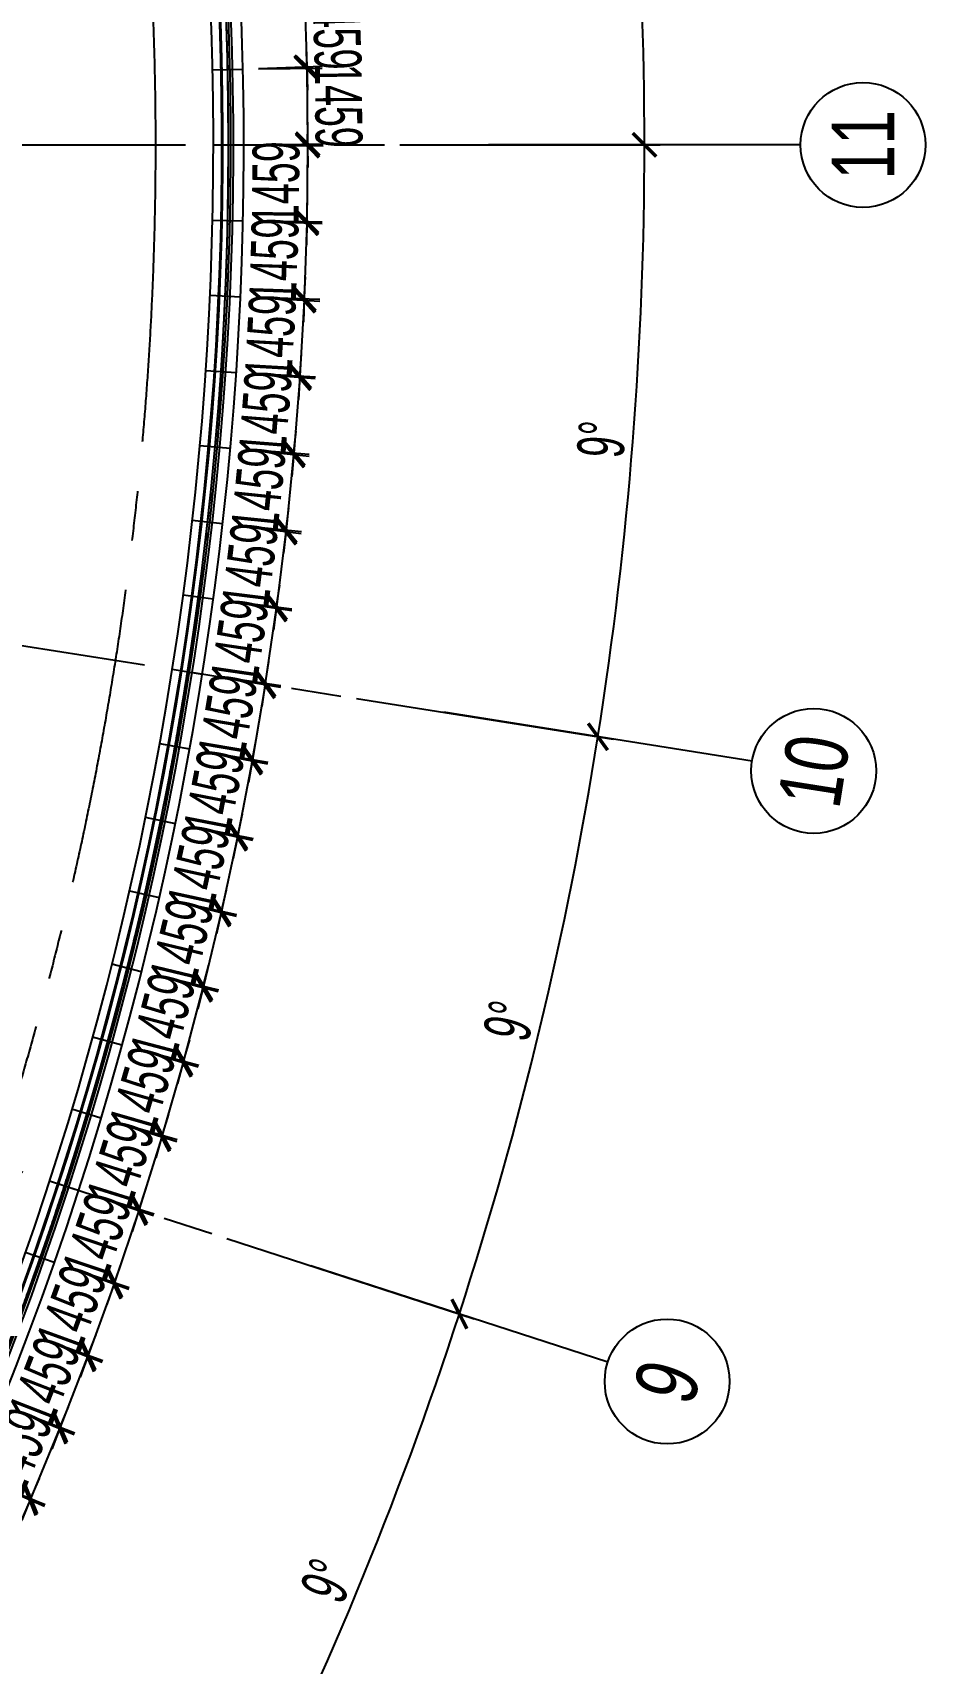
# Model space of a CAD drawing. Extents: x 104132 to 3338343, y -1228862 to 1409848.
# Drawn here: x 1305927 to 1323088, y 67547 to 98885 of the extents above; entities that cross this region are included whole.
import ezdxf
from ezdxf.enums import TextEntityAlignment as Align

# ---------------------------------------------------------------- set-up
doc = ezdxf.new("R2010")
doc.units = 0
doc.linetypes.add('CENTER', pattern=[50.8, 31.75, -6.35, 6.35, -6.35])
doc.linetypes.add('CENTER2', pattern=[28.575, 19.05, -3.175, 3.175, -3.175])
doc.layers.get('0').update_dxf_attribs({"color": 8})
doc.layers.get('Defpoints').update_dxf_attribs({"color": 8})
for name, color, linetype in [('#幕墙线-平面', 8, 'Continuous'), ('#标注', 8, 'Continuous'), ('#轴线', 8, 'CENTER2'), ('A-FLOR-UNDR', 8, 'Continuous'), ('DOTE', 8, 'CENTER')]:
    doc.layers.add(name, color=color, linetype=linetype)
doc.styles.add('JHZX', font='jrs.shx', dxfattribs={"width": 0.6, "bigfont": 'jhz.shx'})
doc.dimstyles.new('JZBZ-300', dxfattribs={"dimscale": 300, "dimtxt": 3, "dimasz": 1.5, "dimexe": 1, "dimexo": 1, "dimgap": 0.5, "dimtad": 1, "dimdec": 0, "dimdsep": 46, "dimtxsty": 'JHZX', "dimblk1": 'ARCHTICK', "dimblk2": 'ARCHTICK', "dimsah": 1, "dimcen": 0, "dimclrd": 1, "dimclre": 1, "dimclrt": 2, "dimadec": 3, "dimazin": 2, "dimtfac": 1, "dimtdec": 0, "dimtix": 1, "dimtmove": 0, "dimatfit": 3, "dimfxl": 1, "dimtolj": 1, "dimlwd": -1, "dimlwe": -1, "dimarcsym": 1})

# ---------------------------------------------------------------- blocks, each defined once
blk = doc.blocks.new('_ARCHTICK')
at = {"color": 0, "linetype": 'ByBlock', "const_width": 0.15}
blk.add_lwpolyline([(-0.5, -0.5), (0.5, 0.5)], dxfattribs=at)
blk = doc.blocks.new('*D12')
at = {"layer": '#标注', "color": 1, "ltscale": 300, "transparency": 16777216}
for p, q in [((636140, -168359), (640895, -169904)), ((632056, -178217), (636511, -180487))]:
    blk.add_line(p, q, dxfattribs=at)
blk.add_arc((571468, -147346), 72700, 333, 342, dxfattribs=at)
at = {"layer": 'Defpoints', "color": 0, "ltscale": 300, "transparency": 16777216}
for p in [(571468, -147346), (635854, -168266), (637883, -176916), (631789, -178081)]:
    blk.add_point(p, dxfattribs=at)
at = {"layer": '#标注', "color": 1, "ltscale": 300, "transparency": 16777216, "xscale": 450, "yscale": 450, "zscale": 450}
for p, rotation in [((640610, -169811), 72.00000000000054), ((636244, -180351), 243.0000000000004)]:
    blk.add_blockref('_ARCHTICK', p, dxfattribs=dict(at, rotation=rotation))
at = {"layer": '#标注', "color": 2, "ltscale": 300, "transparency": 16777216, "insert": (638080, -174937), "char_height": 900, "attachment_point": 5, "rotation": 67.5, "style": 'JHZX'}
blk.add_mtext('\\A1;9°', dxfattribs=at)
blk = doc.blocks.new('*D13')
at = {"layer": '#标注', "color": 1, "ltscale": 300, "transparency": 16777216}
for p, q in [((638631, -157983), (643569, -158766)), ((636140, -168359), (640895, -169904))]:
    blk.add_line(p, q, dxfattribs=at)
blk.add_arc((571468, -147346), 72700, 342, 351, dxfattribs=at)
at = {"layer": 'Defpoints', "color": 0, "ltscale": 300, "transparency": 16777216}
for p in [(571468, -147346), (638334, -157937), (641691, -166162), (635854, -168266)]:
    blk.add_point(p, dxfattribs=at)
at = {"layer": '#标注', "color": 1, "ltscale": 300, "transparency": 16777216, "xscale": 450, "yscale": 450, "zscale": 450}
for p, rotation in [((643273, -158719), 81.00000000000004), ((640610, -169811), 252.0000000000002)]:
    blk.add_blockref('_ARCHTICK', p, dxfattribs=dict(at, rotation=rotation))
at = {"layer": '#标注', "color": 2, "ltscale": 300, "transparency": 16777216, "insert": (641576, -164177), "char_height": 900, "attachment_point": 5, "rotation": 76.5, "style": 'JHZX'}
blk.add_mtext('\\A1;9°', dxfattribs=at)
blk = doc.blocks.new('*D14')
at = {"layer": '#标注', "color": 1, "ltscale": 300, "transparency": 16777216}
for p, q in [((639468, -147346), (644468, -147346)), ((638631, -157983), (643569, -158766))]:
    blk.add_line(p, q, dxfattribs=at)
blk.add_arc((571468, -147346), 72700, 351, 0, dxfattribs=at)
at = {"layer": 'Defpoints', "color": 0, "ltscale": 300, "transparency": 16777216}
for p in [(571468, -147346), (639168, -147346), (643770, -154945), (638334, -157937)]:
    blk.add_point(p, dxfattribs=at)
at = {"layer": '#标注', "color": 1, "ltscale": 300, "transparency": 16777216, "xscale": 450, "yscale": 450, "zscale": 450}
for p, rotation in [((644168, -147346), 90), ((643273, -158719), 261.0000000000002)]:
    blk.add_blockref('_ARCHTICK', p, dxfattribs=dict(at, rotation=rotation))
at = {"layer": '#标注', "color": 2, "ltscale": 300, "transparency": 16777216, "insert": (643346, -153003), "char_height": 900, "attachment_point": 5, "rotation": 85.5, "style": 'JHZX'}
blk.add_mtext('\\A1;9°', dxfattribs=at)
blk = doc.blocks.new('*D15')
at = {"layer": '#标注', "color": 1, "ltscale": 300, "transparency": 16777216}
for p, q in [((638631, -136708), (643569, -135926)), ((639468, -147346), (644468, -147346))]:
    blk.add_line(p, q, dxfattribs=at)
blk.add_arc((571468, -147346), 72700, 360, 9, dxfattribs=at)
at = {"layer": 'Defpoints', "color": 0, "ltscale": 300, "transparency": 16777216}
for p in [(638334, -136755), (644068, -143541), (571468, -147346), (639168, -147346)]:
    blk.add_point(p, dxfattribs=at)
at = {"layer": '#标注', "color": 1, "ltscale": 300, "transparency": 16777216, "xscale": 450, "yscale": 450, "zscale": 450}
for p, rotation in [((643273, -135973), 99.00000000000026), ((644168, -147346), 269.9999999999998)]:
    blk.add_blockref('_ARCHTICK', p, dxfattribs=dict(at, rotation=rotation))
at = {"layer": '#标注', "color": 2, "ltscale": 300, "transparency": 16777216, "insert": (644542, -141595), "char_height": 900, "attachment_point": 5, "rotation": 274.5, "style": 'JHZX'}
blk.add_mtext('\\A1;9°', dxfattribs=at)
blk = doc.blocks.new('*U1046')
blk.add_line((0, -20), (0, 0))
blk.add_circle((0, -24), 4)
at = {"style": 'JHZX', "width": 0.75}
blk.add_attdef('AXES', text='', height=4, dxfattribs=at).set_placement((0, -24), align=Align.MIDDLE_CENTER)
blk = doc.blocks.new('QWEAFSD')
at = {"layer": '#幕墙线-平面', "ltscale": 300}
for points in [[(237220, 488629), (237805, 488642)], [(237236, 487183), (237821, 487183)], [(237220, 485738), (237805, 485725)], [(237171, 484293), (237756, 484267)], [(237090, 482850), (237674, 482811)], [(236977, 481409), (237559, 481357)], [(236831, 479971), (237412, 479906)], [(236653, 478537), (237233, 478458)], [(236443, 477106), (237021, 477015)], [(236201, 475681), (236777, 475577)], [(235927, 474262), (236500, 474145)], [(235621, 472850), (236191, 472719)], [(235284, 471444), (235851, 471301)], [(234915, 470046), (235479, 469891)], [(234515, 468658), (235075, 468489)], [(234083, 467278), (234640, 467097)], [(233621, 465908), (234174, 465715)]]:
    blk.add_lwpolyline(points, dxfattribs=at)
at = {"layer": 'A-FLOR-UNDR', "ltscale": 5}
for radius, end in [(65000, 202.58664), (64800, 202.00419), (64750, 201.83199), (64600, 201.19687), (64580, 201.09026), (64415, 200.57143)]:
    blk.add_arc((172821, 487183), radius, 322.26362, end, dxfattribs=at)
blk = doc.blocks.new('*D216')
at = {"layer": '#标注', "color": 1, "ltscale": 300, "transparency": 16777216}
for p, q in [((453322, -297168), (453306, -296718)), ((452397, -297199), (453621, -297158)), ((453322, -297168), (453371, -298625)), ((452446, -298657), (453671, -298615)), ((453371, -298625), (453386, -299075))]:
    blk.add_line(p, q, dxfattribs=at)
at = {"layer": 'Defpoints', "color": 0, "ltscale": 300, "transparency": 16777216}
for p in [(452097, -297209), (453371, -298625), (452146, -298667)]:
    blk.add_point(p, dxfattribs=at)
at = {"layer": '#标注', "color": 1, "ltscale": 300, "transparency": 16777216, "xscale": 450, "yscale": 450, "zscale": 450}
for p, rotation in [((453322, -297168), 271.9285714286083), ((453371, -298625), 91.92857142860835)]:
    blk.add_blockref('_ARCHTICK', p, dxfattribs=dict(at, rotation=rotation))
at = {"layer": '#标注', "color": 2, "ltscale": 300, "transparency": 16777216, "insert": (453946, -297876), "char_height": 900, "attachment_point": 5, "rotation": 271.9286, "style": 'JHZX'}
blk.add_mtext('\\A1;1459', dxfattribs=at)
blk = doc.blocks.new('*D217')
at = {"layer": '#标注', "color": 1, "ltscale": 300, "transparency": 16777216}
for p, q in [((453371, -298653), (453366, -298203)), ((452446, -298663), (453671, -298650)), ((453371, -298653), (453388, -300111)), ((452462, -300122), (453688, -300108)), ((453388, -300111), (453393, -300561))]:
    blk.add_line(p, q, dxfattribs=at)
at = {"layer": 'Defpoints', "color": 0, "ltscale": 300, "transparency": 16777216}
for p in [(452146, -298667), (452162, -300125), (453388, -300111)]:
    blk.add_point(p, dxfattribs=at)
at = {"layer": '#标注', "color": 1, "ltscale": 300, "transparency": 16777216, "xscale": 450, "yscale": 450, "zscale": 450}
for p, rotation in [((453371, -298653), 270.6428571428971), ((453388, -300111), 90.64285714289707)]:
    blk.add_blockref('_ARCHTICK', p, dxfattribs=dict(at, rotation=rotation))
at = {"layer": '#标注', "color": 2, "ltscale": 300, "transparency": 16777216, "insert": (453979, -299375), "char_height": 900, "attachment_point": 5, "rotation": 270.6429, "style": 'JHZX'}
blk.add_mtext('\\A1;1459', dxfattribs=at)
blk = doc.blocks.new('*D218')
at = {"layer": '#标注', "color": 1, "ltscale": 300, "transparency": 16777216}
for p, q in [((453388, -300139), (453393, -299689)), ((452462, -300129), (453688, -300142)), ((453388, -300139), (453371, -301597)), ((452446, -301587), (453671, -301601)), ((453371, -301597), (453366, -302047))]:
    blk.add_line(p, q, dxfattribs=at)
at = {"layer": 'Defpoints', "color": 0, "ltscale": 300, "transparency": 16777216}
for p in [(452162, -300125), (452146, -301584), (453371, -301597)]:
    blk.add_point(p, dxfattribs=at)
at = {"layer": '#标注', "color": 1, "ltscale": 300, "transparency": 16777216, "xscale": 450, "yscale": 450, "zscale": 450}
for p, rotation in [((453388, -300139), 269.3571428571852), ((453371, -301597), 89.35714285718522)]:
    blk.add_blockref('_ARCHTICK', p, dxfattribs=dict(at, rotation=rotation))
at = {"layer": '#标注', "color": 2, "ltscale": 300, "transparency": 16777216, "insert": (452780, -300861), "char_height": 900, "attachment_point": 5, "rotation": 89.3571, "style": 'JHZX'}
blk.add_mtext('\\A1;1459', dxfattribs=at)
blk = doc.blocks.new('*D219')
at = {"layer": '#标注', "color": 1, "ltscale": 300, "transparency": 16777216}
for p, q in [((453371, -301625), (453386, -301175)), ((452446, -301594), (453671, -301635)), ((453371, -301625), (453322, -303083)), ((452397, -303051), (453621, -303093)), ((453322, -303083), (453306, -303532))]:
    blk.add_line(p, q, dxfattribs=at)
at = {"layer": 'Defpoints', "color": 0, "ltscale": 300, "transparency": 16777216}
for p in [(452146, -301584), (452097, -303041), (453322, -303083)]:
    blk.add_point(p, dxfattribs=at)
at = {"layer": '#标注', "color": 1, "ltscale": 300, "transparency": 16777216, "xscale": 450, "yscale": 450, "zscale": 450}
for p, rotation in [((453371, -301625), 268.0714285714649), ((453322, -303083), 88.07142857146488)]:
    blk.add_blockref('_ARCHTICK', p, dxfattribs=dict(at, rotation=rotation))
at = {"layer": '#标注', "color": 2, "ltscale": 300, "transparency": 16777216, "insert": (452747, -302334), "char_height": 900, "attachment_point": 5, "rotation": 88.0714, "style": 'JHZX'}
blk.add_mtext('\\A1;1459', dxfattribs=at)
blk = doc.blocks.new('*D220')
at = {"layer": '#标注', "color": 1, "ltscale": 300, "transparency": 16777216}
for p, q in [((453320, -303110), (453346, -302661)), ((452397, -303058), (453620, -303127)), ((453320, -303110), (453239, -304566)), ((452315, -304514), (453538, -304583)), ((453239, -304566), (453213, -305016))]:
    blk.add_line(p, q, dxfattribs=at)
at = {"layer": 'Defpoints', "color": 0, "ltscale": 300, "transparency": 16777216}
for p in [(452097, -303041), (452015, -304498), (453239, -304566)]:
    blk.add_point(p, dxfattribs=at)
at = {"layer": '#标注', "color": 1, "ltscale": 300, "transparency": 16777216, "xscale": 450, "yscale": 450, "zscale": 450}
for p, rotation in [((453320, -303110), 266.7857142857599), ((453239, -304566), 86.78571428575985)]:
    blk.add_blockref('_ARCHTICK', p, dxfattribs=dict(at, rotation=rotation))
at = {"layer": '#标注', "color": 2, "ltscale": 300, "transparency": 16777216, "insert": (452680, -303805), "char_height": 900, "attachment_point": 5, "rotation": 86.7857, "style": 'JHZX'}
blk.add_mtext('\\A1;1459', dxfattribs=at)
blk = doc.blocks.new('*D221')
at = {"layer": '#标注', "color": 1, "ltscale": 300, "transparency": 16777216}
for p, q in [((453237, -304594), (453272, -304145)), ((452314, -304521), (453536, -304617)), ((453237, -304594), (453122, -306048)), ((452200, -305975), (453421, -306071)), ((453122, -306048), (453087, -306496))]:
    blk.add_line(p, q, dxfattribs=at)
at = {"layer": 'Defpoints', "color": 0, "ltscale": 300, "transparency": 16777216}
for p in [(452015, -304498), (451901, -305952), (453122, -306048)]:
    blk.add_point(p, dxfattribs=at)
at = {"layer": '#标注', "color": 1, "ltscale": 300, "transparency": 16777216, "xscale": 450, "yscale": 450, "zscale": 450}
for p, rotation in [((453237, -304594), 265.5000000000433), ((453122, -306048), 85.50000000004333)]:
    blk.add_blockref('_ARCHTICK', p, dxfattribs=dict(at, rotation=rotation))
at = {"layer": '#标注', "color": 2, "ltscale": 300, "transparency": 16777216, "insert": (452581, -305274), "char_height": 900, "attachment_point": 5, "rotation": 85.5, "style": 'JHZX'}
blk.add_mtext('\\A1;1459', dxfattribs=at)
blk = doc.blocks.new('*D222')
at = {"layer": '#标注', "color": 1, "ltscale": 300, "transparency": 16777216}
for p, q in [((453120, -306075), (453165, -305628)), ((452199, -305982), (453418, -306105)), ((453120, -306075), (452973, -307526)), ((452052, -307433), (453271, -307557)), ((452973, -307526), (452927, -307974))]:
    blk.add_line(p, q, dxfattribs=at)
at = {"layer": 'Defpoints', "color": 0, "ltscale": 300, "transparency": 16777216}
for p in [(451901, -305952), (451754, -307403), (452973, -307526)]:
    blk.add_point(p, dxfattribs=at)
at = {"layer": '#标注', "color": 1, "ltscale": 300, "transparency": 16777216, "xscale": 450, "yscale": 450, "zscale": 450}
for p, rotation in [((453120, -306075), 264.214285714331), ((452973, -307526), 84.21428571433104)]:
    blk.add_blockref('_ARCHTICK', p, dxfattribs=dict(at, rotation=rotation))
at = {"layer": '#标注', "color": 2, "ltscale": 300, "transparency": 16777216, "insert": (452449, -306740), "char_height": 900, "attachment_point": 5, "rotation": 84.2143, "style": 'JHZX'}
blk.add_mtext('\\A1;1459', dxfattribs=at)
blk = doc.blocks.new('*D223')
at = {"layer": '#标注', "color": 1, "ltscale": 300, "transparency": 16777216}
for p, q in [((452970, -307554), (453025, -307107)), ((452051, -307440), (453267, -307591)), ((452970, -307554), (452790, -309001)), ((451872, -308887), (453088, -309038)), ((452790, -309001), (452735, -309448))]:
    blk.add_line(p, q, dxfattribs=at)
at = {"layer": 'Defpoints', "color": 0, "ltscale": 300, "transparency": 16777216}
for p in [(451754, -307403), (451574, -308850), (452790, -309001)]:
    blk.add_point(p, dxfattribs=at)
at = {"layer": '#标注', "color": 1, "ltscale": 300, "transparency": 16777216, "xscale": 450, "yscale": 450, "zscale": 450}
for p, rotation in [((452970, -307554), 262.9285714286181), ((452790, -309001), 82.92857142861807)]:
    blk.add_blockref('_ARCHTICK', p, dxfattribs=dict(at, rotation=rotation))
at = {"layer": '#标注', "color": 2, "ltscale": 300, "transparency": 16777216, "insert": (452285, -308204), "char_height": 900, "attachment_point": 5, "rotation": 82.9286, "style": 'JHZX'}
blk.add_mtext('\\A1;1459', dxfattribs=at)
blk = doc.blocks.new('*D224')
at = {"layer": '#标注', "color": 1, "ltscale": 300, "transparency": 16777216}
for p, q in [((452786, -309028), (452852, -308583)), ((451871, -308894), (453083, -309072)), ((452786, -309028), (452574, -310471)), ((451659, -310337), (452871, -310515)), ((452574, -310471), (452509, -310917))]:
    blk.add_line(p, q, dxfattribs=at)
at = {"layer": 'Defpoints', "color": 0, "ltscale": 300, "transparency": 16777216}
for p in [(451574, -308850), (451362, -310293), (452574, -310471)]:
    blk.add_point(p, dxfattribs=at)
at = {"layer": '#标注', "color": 1, "ltscale": 300, "transparency": 16777216, "xscale": 450, "yscale": 450, "zscale": 450}
for p, rotation in [((452786, -309028), 261.6428571429025), ((452574, -310471), 81.64285714290251)]:
    blk.add_blockref('_ARCHTICK', p, dxfattribs=dict(at, rotation=rotation))
at = {"layer": '#标注', "color": 2, "ltscale": 300, "transparency": 16777216, "insert": (452087, -309663), "char_height": 900, "attachment_point": 5, "rotation": 81.6429, "style": 'JHZX'}
blk.add_mtext('\\A1;1459', dxfattribs=at)
blk = doc.blocks.new('*D225')
at = {"layer": '#标注', "color": 1, "ltscale": 300, "transparency": 16777216}
for p, q in [((452570, -310499), (452646, -310055)), ((451658, -310344), (452866, -310549)), ((452570, -310499), (452326, -311937)), ((451414, -311782), (452622, -311987)), ((452326, -311937), (452250, -312380))]:
    blk.add_line(p, q, dxfattribs=at)
at = {"layer": 'Defpoints', "color": 0, "ltscale": 300, "transparency": 16777216}
for p in [(451362, -310293), (451118, -311731), (452326, -311937)]:
    blk.add_point(p, dxfattribs=at)
at = {"layer": '#标注', "color": 1, "ltscale": 300, "transparency": 16777216, "xscale": 450, "yscale": 450, "zscale": 450}
for p, rotation in [((452570, -310499), 260.3571428571843), ((452326, -311937), 80.3571428571843)]:
    blk.add_blockref('_ARCHTICK', p, dxfattribs=dict(at, rotation=rotation))
at = {"layer": '#标注', "color": 2, "ltscale": 300, "transparency": 16777216, "insert": (451857, -311117), "char_height": 900, "attachment_point": 5, "rotation": 80.3571, "style": 'JHZX'}
blk.add_mtext('\\A1;1459', dxfattribs=at)
blk = doc.blocks.new('*D226')
at = {"layer": '#标注', "color": 1, "ltscale": 300, "transparency": 16777216}
for p, q in [((451412, -311788), (452616, -312021)), ((452321, -311964), (452406, -311522)), ((452321, -311964), (452044, -313396)), ((451136, -313220), (452339, -313453)), ((452044, -313396), (451959, -313838))]:
    blk.add_line(p, q, dxfattribs=at)
at = {"layer": 'Defpoints', "color": 0, "ltscale": 300, "transparency": 16777216}
for p in [(451118, -311731), (450841, -313163), (452044, -313396)]:
    blk.add_point(p, dxfattribs=at)
at = {"layer": '#标注', "color": 1, "ltscale": 300, "transparency": 16777216, "xscale": 450, "yscale": 450, "zscale": 450}
for p, rotation in [((452321, -311964), 259.0714285714689), ((452044, -313396), 79.0714285714689)]:
    blk.add_blockref('_ARCHTICK', p, dxfattribs=dict(at, rotation=rotation))
at = {"layer": '#标注', "color": 2, "ltscale": 300, "transparency": 16777216, "insert": (451594, -312566), "char_height": 900, "attachment_point": 5, "rotation": 79.0714, "style": 'JHZX'}
blk.add_mtext('\\A1;1459', dxfattribs=at)
blk = doc.blocks.new('*D227')
at = {"layer": '#标注', "color": 1, "ltscale": 300, "transparency": 16777216}
for p, q in [((452039, -313423), (452134, -312983)), ((451135, -313227), (452332, -313486)), ((452039, -313423), (451730, -314848)), ((450826, -314653), (452024, -314912)), ((451730, -314848), (451635, -315288))]:
    blk.add_line(p, q, dxfattribs=at)
at = {"layer": 'Defpoints', "color": 0, "ltscale": 300, "transparency": 16777216}
for p in [(450841, -313163), (450533, -314589), (451730, -314848)]:
    blk.add_point(p, dxfattribs=at)
at = {"layer": '#标注', "color": 1, "ltscale": 300, "transparency": 16777216, "xscale": 450, "yscale": 450, "zscale": 450}
for p, rotation in [((452039, -313423), 257.7857142857592), ((451730, -314848), 77.7857142857592)]:
    blk.add_blockref('_ARCHTICK', p, dxfattribs=dict(at, rotation=rotation))
at = {"layer": '#标注', "color": 2, "ltscale": 300, "transparency": 16777216, "insert": (451298, -314009), "char_height": 900, "attachment_point": 5, "rotation": 77.7857, "style": 'JHZX'}
blk.add_mtext('\\A1;1459', dxfattribs=at)
blk = doc.blocks.new('*D228')
at = {"layer": '#标注', "color": 1, "ltscale": 300, "transparency": 16777216}
for p, q in [((451724, -314875), (451829, -314438)), ((450825, -314659), (452016, -314945)), ((451724, -314875), (451384, -316293)), ((450484, -316077), (451675, -316363)), ((451384, -316293), (451279, -316731))]:
    blk.add_line(p, q, dxfattribs=at)
at = {"layer": 'Defpoints', "color": 0, "ltscale": 300, "transparency": 16777216}
for p in [(450533, -314589), (450192, -316007), (451384, -316293)]:
    blk.add_point(p, dxfattribs=at)
at = {"layer": '#标注', "color": 1, "ltscale": 300, "transparency": 16777216, "xscale": 450, "yscale": 450, "zscale": 450}
for p, rotation in [((451724, -314875), 256.500000000049), ((451384, -316293), 76.50000000004903)]:
    blk.add_blockref('_ARCHTICK', p, dxfattribs=dict(at, rotation=rotation))
at = {"layer": '#标注', "color": 2, "ltscale": 300, "transparency": 16777216, "insert": (450971, -315444), "char_height": 900, "attachment_point": 5, "rotation": 76.5, "style": 'JHZX'}
blk.add_mtext('\\A1;1459', dxfattribs=at)
blk = doc.blocks.new('*D229')
at = {"layer": '#标注', "color": 1, "ltscale": 300, "transparency": 16777216}
for p, q in [((451377, -316320), (451492, -315885)), ((450482, -316084), (451667, -316397)), ((451377, -316320), (451005, -317730)), ((450110, -317494), (451295, -317807)), ((451005, -317730), (450890, -318165))]:
    blk.add_line(p, q, dxfattribs=at)
at = {"layer": 'Defpoints', "color": 0, "ltscale": 300, "transparency": 16777216}
for p in [(450192, -316007), (449820, -317418), (451005, -317730)]:
    blk.add_point(p, dxfattribs=at)
at = {"layer": '#标注', "color": 1, "ltscale": 300, "transparency": 16777216, "xscale": 450, "yscale": 450, "zscale": 450}
for p, rotation in [((451377, -316320), 255.2142857143375), ((451005, -317730), 75.21428571433749)]:
    blk.add_blockref('_ARCHTICK', p, dxfattribs=dict(at, rotation=rotation))
at = {"layer": '#标注', "color": 2, "ltscale": 300, "transparency": 16777216, "insert": (450611, -316872), "char_height": 900, "attachment_point": 5, "rotation": 75.2143, "style": 'JHZX'}
blk.add_mtext('\\A1;1459', dxfattribs=at)
blk = doc.blocks.new('*D230')
at = {"layer": '#标注', "color": 1, "ltscale": 300, "transparency": 16777216}
for p, q in [((450997, -317757), (451122, -317324)), ((450108, -317501), (451286, -317840)), ((450997, -317757), (450594, -319158)), ((449705, -318902), (450882, -319241)), ((450594, -319158), (450469, -319591))]:
    blk.add_line(p, q, dxfattribs=at)
at = {"layer": 'Defpoints', "color": 0, "ltscale": 300, "transparency": 16777216}
for p in [(449820, -317418), (449416, -318819), (450594, -319158)]:
    blk.add_point(p, dxfattribs=at)
at = {"layer": '#标注', "color": 1, "ltscale": 300, "transparency": 16777216, "xscale": 450, "yscale": 450, "zscale": 450}
for p, rotation in [((450997, -317757), 253.9285714286242), ((450594, -319158), 73.92857142862418)]:
    blk.add_blockref('_ARCHTICK', p, dxfattribs=dict(at, rotation=rotation))
at = {"layer": '#标注', "color": 2, "ltscale": 300, "transparency": 16777216, "insert": (450219, -318291), "char_height": 900, "attachment_point": 5, "rotation": 73.9286, "style": 'JHZX'}
blk.add_mtext('\\A1;1459', dxfattribs=at)
blk = doc.blocks.new('*D231')
at = {"layer": '#标注', "color": 1, "ltscale": 300, "transparency": 16777216}
for p, q in [((449703, -318909), (450872, -319274)), ((450586, -319185), (450720, -318755)), ((450586, -319185), (450151, -320577)), ((449267, -320301), (450437, -320666)), ((450151, -320577), (450016, -321006))]:
    blk.add_line(p, q, dxfattribs=at)
at = {"layer": 'Defpoints', "color": 0, "ltscale": 300, "transparency": 16777216}
for p in [(449416, -318819), (448981, -320211), (450151, -320577)]:
    blk.add_point(p, dxfattribs=at)
at = {"layer": '#标注', "color": 1, "ltscale": 300, "transparency": 16777216, "xscale": 450, "yscale": 450, "zscale": 450}
for p, rotation in [((450586, -319185), 252.6428571429038), ((450151, -320577), 72.64285714290374)]:
    blk.add_blockref('_ARCHTICK', p, dxfattribs=dict(at, rotation=rotation))
at = {"layer": '#标注', "color": 2, "ltscale": 300, "transparency": 16777216, "insert": (449796, -319702), "char_height": 900, "attachment_point": 5, "rotation": 72.6429, "style": 'JHZX'}
blk.add_mtext('\\A1;1459', dxfattribs=at)
blk = doc.blocks.new('*D232')
at = {"layer": '#标注', "color": 1, "ltscale": 300, "transparency": 16777216}
for p, q in [((450142, -320603), (450286, -320177)), ((449265, -320307), (450426, -320699)), ((450142, -320603), (449676, -321985)), ((448799, -321689), (449960, -322081)), ((449676, -321985), (449532, -322411))]:
    blk.add_line(p, q, dxfattribs=at)
at = {"layer": 'Defpoints', "color": 0, "ltscale": 300, "transparency": 16777216}
for p in [(448981, -320211), (448515, -321593), (449676, -321985)]:
    blk.add_point(p, dxfattribs=at)
at = {"layer": '#标注', "color": 1, "ltscale": 300, "transparency": 16777216, "xscale": 450, "yscale": 450, "zscale": 450}
for p, rotation in [((450142, -320603), 251.3571428571916), ((449676, -321985), 71.35714285719163)]:
    blk.add_blockref('_ARCHTICK', p, dxfattribs=dict(at, rotation=rotation))
at = {"layer": '#标注', "color": 2, "ltscale": 300, "transparency": 16777216, "insert": (449341, -321102), "char_height": 900, "attachment_point": 5, "rotation": 71.3571, "style": 'JHZX'}
blk.add_mtext('\\A1;1459', dxfattribs=at)
blk = doc.blocks.new('*D233')
at = {"layer": '#标注', "color": 1, "ltscale": 300, "transparency": 16777216}
for p, q in [((448797, -321696), (449949, -322113)), ((449667, -322011), (449820, -321588)), ((449667, -322011), (449170, -323382)), ((448300, -323067), (449452, -323484)), ((449170, -323382), (449016, -323805))]:
    blk.add_line(p, q, dxfattribs=at)
at = {"layer": 'Defpoints', "color": 0, "ltscale": 300, "transparency": 16777216}
for p in [(448515, -321593), (448018, -322965), (449170, -323382)]:
    blk.add_point(p, dxfattribs=at)
at = {"layer": '#标注', "color": 1, "ltscale": 300, "transparency": 16777216, "xscale": 450, "yscale": 450, "zscale": 450}
for p, rotation in [((449667, -322011), 250.0714285714705), ((449170, -323382), 70.07142857147048)]:
    blk.add_blockref('_ARCHTICK', p, dxfattribs=dict(at, rotation=rotation))
at = {"layer": '#标注', "color": 2, "ltscale": 300, "transparency": 16777216, "insert": (448854, -322492), "char_height": 900, "attachment_point": 5, "rotation": 70.0714, "style": 'JHZX'}
blk.add_mtext('\\A1;1459', dxfattribs=at)
blk = doc.blocks.new('*D234')
at = {"layer": '#标注', "color": 1, "ltscale": 300, "transparency": 16777216}
for p, q in [((448297, -323073), (449440, -323516)), ((449160, -323408), (449323, -322988)), ((449160, -323408), (448632, -324768)), ((447770, -324433), (448912, -324876)), ((448632, -324768), (448469, -325187))]:
    blk.add_line(p, q, dxfattribs=at)
at = {"layer": 'Defpoints', "color": 0, "ltscale": 300, "transparency": 16777216}
for p in [(448018, -322965), (447490, -324324), (448632, -324768)]:
    blk.add_point(p, dxfattribs=at)
at = {"layer": '#标注', "color": 1, "ltscale": 300, "transparency": 16777216, "xscale": 450, "yscale": 450, "zscale": 450}
for p, rotation in [((449160, -323408), 248.7857142857648), ((448632, -324768), 68.78571428576484)]:
    blk.add_blockref('_ARCHTICK', p, dxfattribs=dict(at, rotation=rotation))
at = {"layer": '#标注', "color": 2, "ltscale": 300, "transparency": 16777216, "insert": (448337, -323871), "char_height": 900, "attachment_point": 5, "rotation": 68.7857, "style": 'JHZX'}
blk.add_mtext('\\A1;1459', dxfattribs=at)
blk = doc.blocks.new('*D235')
at = {"layer": '#标注', "color": 1, "ltscale": 300, "transparency": 16777216}
for p, q in [((447767, -324439), (448899, -324908)), ((448622, -324793), (448794, -324377)), ((448622, -324793), (448064, -326141)), ((447209, -325787), (448341, -326255)), ((448064, -326141), (447892, -326556))]:
    blk.add_line(p, q, dxfattribs=at)
at = {"layer": 'Defpoints', "color": 0, "ltscale": 300, "transparency": 16777216}
for p in [(447490, -324324), (446932, -325672), (448064, -326141)]:
    blk.add_point(p, dxfattribs=at)
at = {"layer": '#标注', "color": 1, "ltscale": 300, "transparency": 16777216, "xscale": 450, "yscale": 450, "zscale": 450}
for p, rotation in [((448622, -324793), 247.5000000000502), ((448064, -326141), 67.50000000005015)]:
    blk.add_blockref('_ARCHTICK', p, dxfattribs=dict(at, rotation=rotation))
at = {"layer": '#标注', "color": 2, "ltscale": 300, "transparency": 16777216, "insert": (447789, -325237), "char_height": 900, "attachment_point": 5, "rotation": 67.5, "style": 'JHZX'}
blk.add_mtext('\\A1;1459', dxfattribs=at)
blk = doc.blocks.new('*D236')
at = {"layer": '#标注', "color": 1, "ltscale": 300, "transparency": 16777216}
for p, q in [((447206, -325793), (448328, -326287)), ((448053, -326166), (448234, -325754)), ((448053, -326166), (447465, -327501)), ((446618, -327127), (447739, -327622)), ((447465, -327501), (447283, -327912))]:
    blk.add_line(p, q, dxfattribs=at)
at = {"layer": 'Defpoints', "color": 0, "ltscale": 300, "transparency": 16777216}
for p in [(446932, -325672), (446344, -327006), (447465, -327501)]:
    blk.add_point(p, dxfattribs=at)
at = {"layer": '#标注', "color": 1, "ltscale": 300, "transparency": 16777216, "xscale": 450, "yscale": 450, "zscale": 450}
for p, rotation in [((448053, -326166), 246.2142857143431), ((447465, -327501), 66.21428571434309)]:
    blk.add_blockref('_ARCHTICK', p, dxfattribs=dict(at, rotation=rotation))
at = {"layer": '#标注', "color": 2, "ltscale": 300, "transparency": 16777216, "insert": (447210, -326591), "char_height": 900, "attachment_point": 5, "rotation": 66.2143, "style": 'JHZX'}
blk.add_mtext('\\A1;1459', dxfattribs=at)
blk = doc.blocks.new('轴网20240313')
at = {"layer": '#标注', "ltscale": 300}
blk.add_circle((571467.9, -147345.9), 64700, dxfattribs=at)
at = {"layer": '#轴线', "ltscale": 300}
for p, q in [((586767.9, -147345.9), (639167.9, -147345.9)), ((586579.5, -149739.3), (638334.4, -157936.5)), ((586019, -152073.9), (635854.4, -168266.3))]:
    blk.add_line(p, q, dxfattribs=at)
for radius in [64700, 63300]:
    blk.add_circle((571467.9, -147345.9), radius, dxfattribs=at)
at = {"layer": '#标注'}
for p, xscale, yscale, zscale, rotation, values in [((641167.9, -147345.9), 300.0000000000005, 300.0000000000005, 300.0000000000005, 90, {'AXES': '11'}), ((640309.7, -158249.4), 300.0000000000001, 300.0000000000001, 300.0000000000001, 80.9999999999875, {'AXES': '10'}), ((637756.5, -168884.4), 300, 300, 300, 71.99999999998754, {'AXES': '9'})]:
    blk.add_blockref('*U1046', p, dxfattribs=dict(at, xscale=xscale, yscale=yscale, zscale=zscale, rotation=rotation)).add_auto_attribs(values)
at = {"layer": '#标注', "ltscale": 300}
for base, p1, p2, picture, middle in [((644068.2, -143541.1), (639167.9, -147345.9), (638334.4, -136755.3), '*D15', (644541.9, -141594.8)), ((643769.6, -154945.1), (638334.4, -157936.5), (639167.9, -147345.9), '*D14', (643345.6, -153002.8)), ((637882.6, -176915.6), (631789, -178081), (635854.4, -168266.3), '*D12', (638079.6, -174937.4)), ((641690.7, -166162), (635854.4, -168266.3), (638334.4, -157936.5), '*D13', (641575.7, -164177.3))]:
    dim = blk.add_angular_dim_3p(base=base, center=(571467.9, -147345.9), p1=p1, p2=p2, dimstyle='JZBZ-300', dxfattribs=at)
    dim.commit()
    dim.dimension.update_dxf_attribs({"geometry": picture, "text_midpoint": middle})
blk = doc.blocks.new('WQEDSF')
at = {"layer": '#标注', "ltscale": 300}
for p1, p2, distance, picture, middle in [((452097, -297209), (452146.1, -298666.7), 1225.3, '*D216', (453945.8, -297876.4)), ((452146.1, -298666.7), (452162.5, -300125.2), 1225.3, '*D217', (453979.5, -299375.5)), ((452162.4838, -300125.1706), (452146.119, -301583.6448), 1225.2809, '*D218', (452779.543, -300861.4232)), ((452146.1, -301583.6), (452097, -303041.4), 1225.3, '*D219', (452746.5, -302333.6)), ((452097, -303041.4), (452015.3, -304497.7), 1225.3, '*D220', (452680.4, -303804.6)), ((452015.3, -304497.7), (451900.8, -305951.7), 1225.3, '*D221', (452581.4, -305273.7)), ((451900.8, -305951.7), (451753.8, -307402.9), 1225.3, '*D222', (452449.4, -306740.3)), ((451753.8, -307402.9), (451574.2, -308850.3), 1225.3, '*D223', (452284.5, -308203.6)), ((451574.2, -308850.3), (451362.2, -310293.4), 1225.3, '*D224', (452086.9, -309662.8)), ((451362.2, -310293.4), (451117.9, -311731.4), 1225.3, '*D225', (451856.5, -311117.1)), ((451117.9, -311731.4), (450841.4, -313163.5), 1225.3, '*D226', (451593.6, -312566)), ((450841.4, -313163.5), (450532.8, -314589), 1225.3, '*D227', (451298.2, -314008.5)), ((450532.8, -314589), (450192.3, -316007.3), 1225.3, '*D228', (450970.6, -315444.1)), ((450192.3, -316007.3), (449820.1, -317417.6), 1225.3, '*D229', (450610.8, -316872)), ((449820.1, -317417.6), (449416.3, -318819.1), 1225.3, '*D230', (450219, -318291.4)), ((449416.3, -318819.1), (448981.2, -320211.3), 1225.3, '*D231', (449795.5, -319701.7)), ((448981.2, -320211.3), (448514.9, -321593.3), 1225.3, '*D232', (449340.5, -321102.2)), ((448514.9, -321593.3), (448017.8, -322964.5), 1225.3, '*D233', (448854.2, -322492)), ((448017.8, -322964.5), (447490, -324324.3), 1225.3, '*D234', (448336.8, -323870.7)), ((447490, -324324.3), (446931.8, -325671.8), 1225.3, '*D235', (447788.6, -325237.3)), ((446931.8, -325671.8), (446343.5, -327006.5), 1225.3, '*D236', (447209.8, -326591.3))]:
    dim = blk.add_aligned_dim(p1=p1, p2=p2, distance=distance, dimstyle='JZBZ-300', dxfattribs=at)
    dim.commit()
    dim.dimension.update_dxf_attribs({"geometry": picture, "text_midpoint": middle})

msp = doc.modelspace()

# ---------------------------------------------------------------- block references
at = {"layer": '#幕墙线-平面'}
for name, p in [('QWEAFSD', (1072166, -390456)), ('WQEDSF', (857825, 396853))]:
    msp.add_blockref(name, p, dxfattribs=at)
at = {"layer": 'DOTE'}
msp.add_blockref('轴网20240313', (673520, 244073), dxfattribs=at)

doc.saveas('drawing.dxf')
